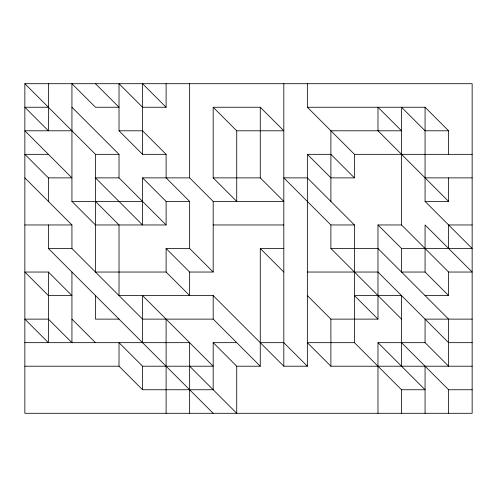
<?xml version="1.0" encoding="UTF-8"?>
<svg xmlns="http://www.w3.org/2000/svg" width="497" height="497" viewBox="0 0 497 497"><rect width="100%" height="100%" fill="white"/><g stroke="black" fill="none" stroke-linecap="round" stroke-linejoin="round"><path stroke-width="0.75" d="M24.85 83.707L472.15 83.707L472.15 413.293L24.85 413.293L24.85 83.707L95.474 154.331L95.474 272.039L166.104 272.039L189.643 295.585L189.643 272.039L166.104 248.5L189.643 248.5L213.188 272.039L189.643 272.039M48.389 107.246L24.85 107.246L48.389 130.792L48.389 83.707M166.104 83.707L166.104 107.246L142.558 107.246L119.019 83.707L119.019 130.792L142.558 154.331L166.104 154.331L166.104 177.876L189.643 201.415L189.643 248.5M213.188 107.246L260.273 107.246L283.812 130.792L236.727 130.792L213.188 107.246L213.188 177.876L236.727 201.415L236.727 130.792M307.357 83.707L307.357 107.246L425.065 107.246L448.611 130.792L448.611 154.331M71.935 130.792L24.85 130.792L71.935 177.876L48.389 177.876L24.85 154.331L48.389 154.331M119.019 130.792L142.558 130.792L166.104 154.331M448.611 130.792L425.065 130.792L401.526 107.246L401.526 224.961L448.611 272.039L472.15 272.039L425.065 224.961L425.065 272.039L448.611 295.585L448.611 272.039M95.474 154.331L119.019 154.331L119.019 177.876L166.104 224.961L166.104 201.415L142.558 177.876L142.558 224.961L95.474 177.876L119.019 177.876M307.357 154.331L330.896 154.331L354.442 177.876L330.896 177.876L307.357 154.331L307.357 366.208L283.812 366.208L213.188 295.585L119.019 295.585L119.019 224.961L95.474 201.415M307.357 107.246L354.442 154.331L472.15 154.331M142.558 177.876L189.643 177.876L213.188 201.415L283.812 201.415L260.273 177.876L260.273 107.246M213.188 177.876L260.273 177.876M425.065 177.876L472.15 177.876M95.474 83.707L119.019 107.246L95.474 107.246L71.935 83.707L71.935 201.415L142.558 201.415M166.104 201.415L189.643 201.415M425.065 107.246L425.065 201.415L448.611 201.415L448.611 177.876M24.85 224.961L71.935 224.961L71.935 248.5L142.558 319.124L213.188 319.124L260.273 366.208L260.273 248.5L283.812 248.5M166.104 224.961L95.474 224.961L71.935 201.415M213.188 224.961L283.812 224.961M330.896 224.961L354.442 224.961L354.442 342.669L401.526 389.754L425.065 389.754L377.981 342.669L425.065 342.669L448.611 366.208L448.611 319.124L377.981 248.5L330.896 248.5L330.896 224.961L283.812 177.876L307.357 177.876L354.442 224.961M307.357 295.585L330.896 319.124L377.981 319.124L377.981 224.961L401.526 224.961M472.15 224.961L448.611 224.961L448.611 248.5M48.389 224.961L48.389 248.5L71.935 248.5M377.981 224.961L401.526 248.5L472.15 248.5L425.065 201.415M48.389 272.039L24.85 272.039L48.389 295.585L71.935 295.585L48.389 272.039L48.389 342.669L24.85 319.124L48.389 319.124L71.935 342.669L71.935 272.039M307.357 272.039L377.981 272.039L448.611 342.669L472.15 342.669M425.065 272.039L401.526 272.039L401.526 248.5M425.065 295.585L448.611 295.585M119.019 319.124L95.474 319.124L95.474 295.585M472.15 319.124L425.065 319.124L425.065 342.669M24.85 342.669L189.643 342.669L189.643 413.293M24.85 366.208L119.019 366.208L142.558 389.754L213.188 389.754L213.188 342.669L236.727 342.669M260.273 342.669L283.812 342.669L307.357 366.208M354.442 342.669L307.357 342.669L330.896 366.208L472.15 366.208M119.019 366.208L119.019 342.669L142.558 366.208L213.188 366.208L142.558 295.585L142.558 342.669M213.188 342.669L236.727 366.208L260.273 366.208M401.526 342.669L448.611 389.754L472.15 389.754M448.611 201.415L377.981 130.792L377.981 107.246L401.526 130.792L330.896 130.792L330.896 201.415M330.896 248.5L401.526 319.124M166.104 107.246L142.558 83.707L142.558 154.331M377.981 319.124L354.442 295.585L401.526 295.585L401.526 366.208M260.273 248.5L283.812 272.039M71.935 107.246L119.019 154.331M24.85 177.876L71.935 224.961M189.643 366.208L236.727 413.293L236.727 366.208M48.389 248.5L213.188 413.293M71.935 319.124L95.474 342.669M448.611 389.754L448.611 413.293M425.065 366.208L425.065 413.293M401.526 389.754L401.526 413.293M377.981 342.669L377.981 413.293M354.442 154.331L354.442 177.876M330.896 319.124L330.896 366.208M283.812 83.707L283.812 366.208M213.188 201.415L213.188 272.039M213.188 295.585L213.188 319.124M189.643 83.707L189.643 177.876M166.104 248.5L166.104 272.039M166.104 319.124L166.104 413.293M142.558 366.208L142.558 389.754M48.389 177.876L48.389 201.415"/></g></svg>
